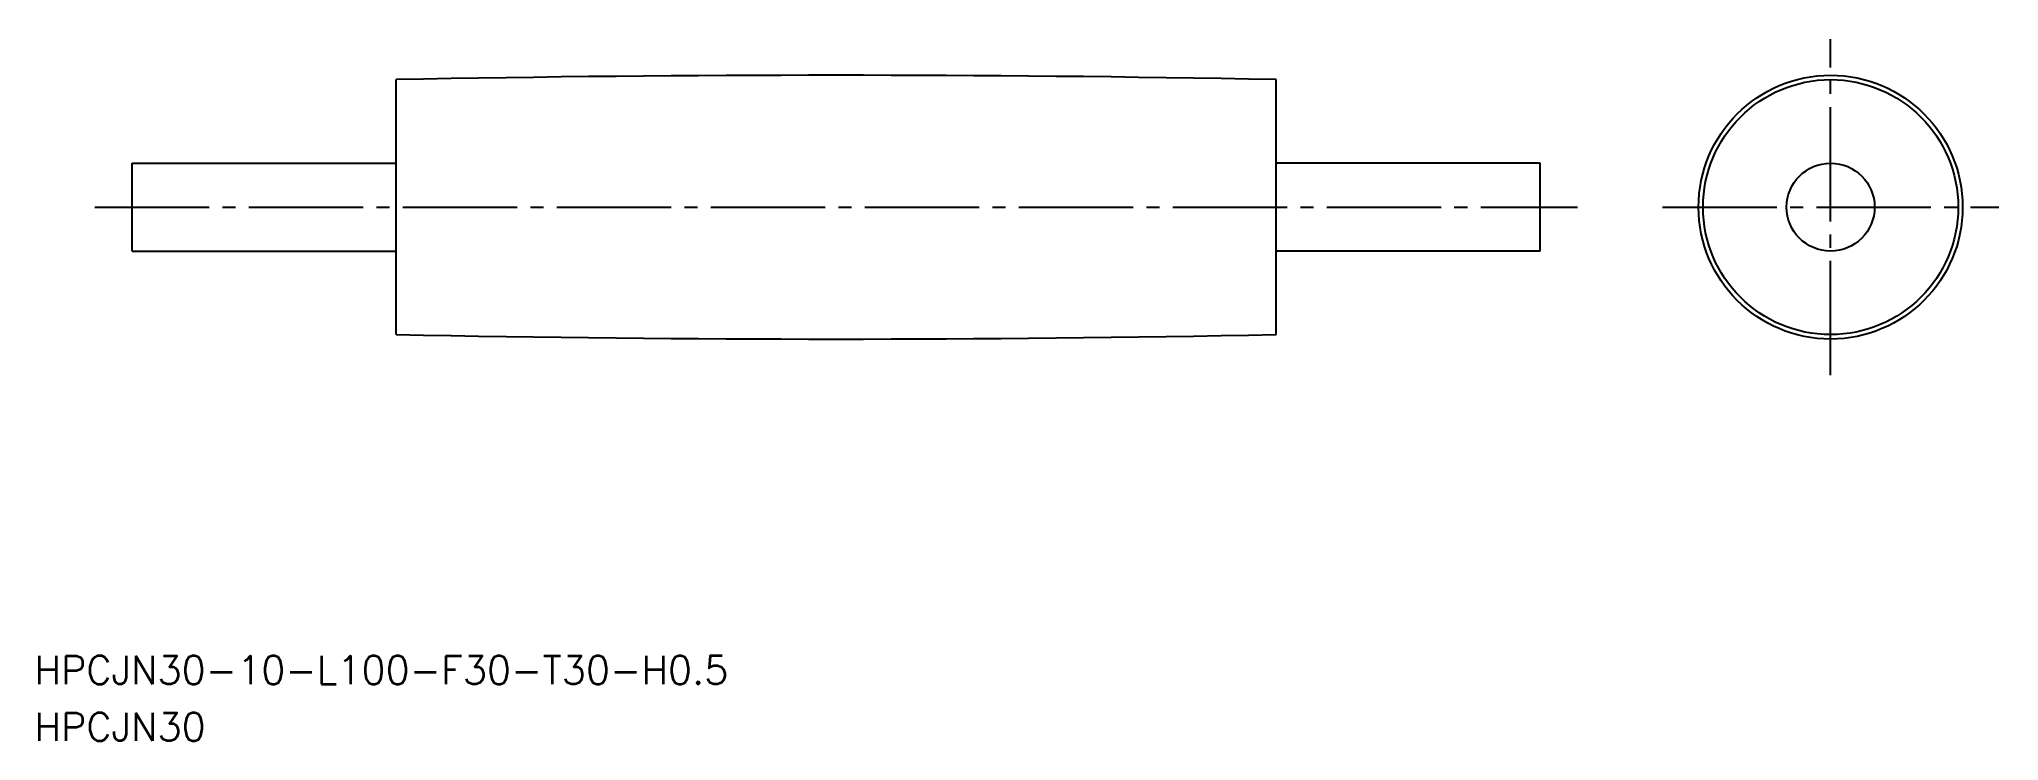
# Model space of a CAD drawing. Extents: x 50 to 273, y 137 to 217.
import ezdxf

# ---------------------------------------------------------------- set-up
doc = ezdxf.new("R2010")
doc.units = 0
doc.linetypes.add('CENTER', pattern=[17.5, 13, -1.5, 1.5, -1.5])
doc.layers.get('0').update_dxf_attribs({"linetype": 'CONTINUOUS'})
doc.layers.add('CENTER', color=1, linetype='CENTER')
doc.styles.get("Standard").update_dxf_attribs({"font": 'txt.shx', "bigfont": '@extfont2.shx'})

msp = doc.modelspace()

# ---------------------------------------------------------------- linework, layer by layer
at = {"color": 7, "linetype": 'CONTINUOUS'}
for p, q in [((90.79, 183.43), (90.79, 212.43)), ((190.79, 183.43), (190.79, 212.43)), ((60.79, 202.93), (90.79, 202.93)), ((60.79, 192.93), (60.79, 202.93)), ((220.79, 202.93), (190.79, 202.93)), ((220.79, 192.93), (220.79, 202.93)), ((60.79, 192.93), (90.79, 192.93)), ((220.79, 192.93), (190.79, 192.93))]:
    msp.add_line(p, q, dxfattribs=at)
for radius in [15, 14.5, 5]:
    msp.add_circle((253.8, 197.93), radius, dxfattribs=at)
for centre, start, end in [((140.79, -2287.32), 88.85412, 91.14588), ((140.79, 2683.18), 268.85412, 271.14588)]:
    msp.add_arc(centre, 2500.25, start, end, dxfattribs=at)
at = {"layer": 'CENTER', "color": 1, "linetype": 'CENTER'}
for p, q in [((253.8, 178.81), (253.8, 217.04)), ((56.54, 197.93), (225.04, 197.93)), ((234.69, 197.93), (272.91, 197.93))]:
    msp.add_line(p, q, dxfattribs=at)

# ---------------------------------------------------------------- texts
at = {"color": 7, "linetype": 'CONTINUOUS'}
for s, p in [('HPCJN30-10-L100-F30-T30-H0.5', (49.68, 143.68)), ('HPCJN30', (49.68, 137.22))]:
    msp.add_text(s, height=3.2, dxfattribs=at).set_placement(p)

doc.saveas('drawing.dxf')
